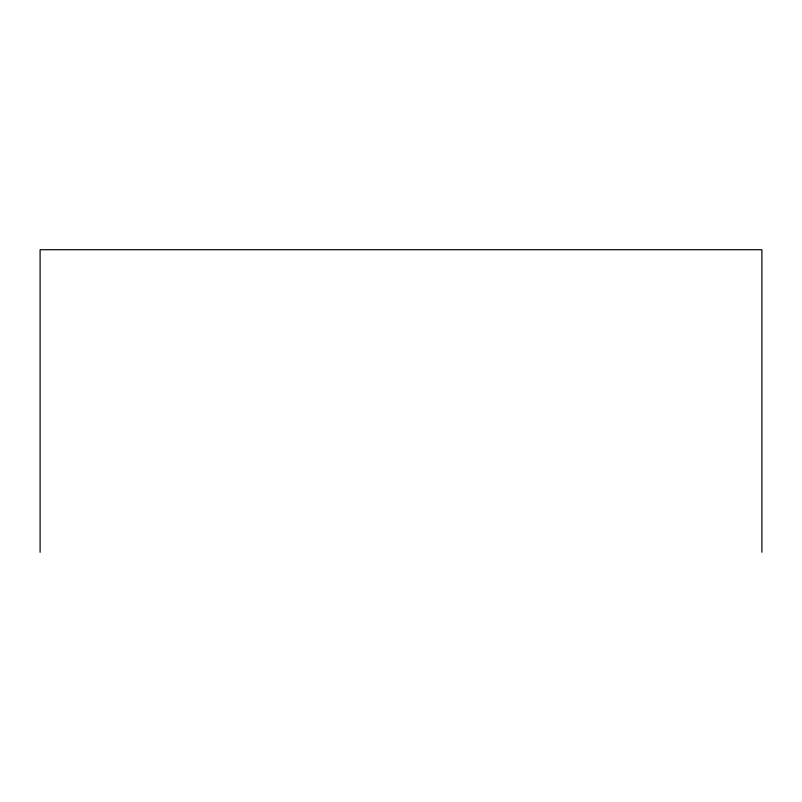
<?xml version="1.0" encoding="UTF-8"?>
<svg xmlns="http://www.w3.org/2000/svg" width="802" height="802" viewBox="0 0 802 802"><rect width="100%" height="100%" fill="white"/><g stroke="black" fill="none" stroke-linecap="round" stroke-linejoin="round"><path stroke-width="1.2" d="M761.9 552.287L761.9 249.713L40.1 249.713L40.1 552.287"/></g></svg>
